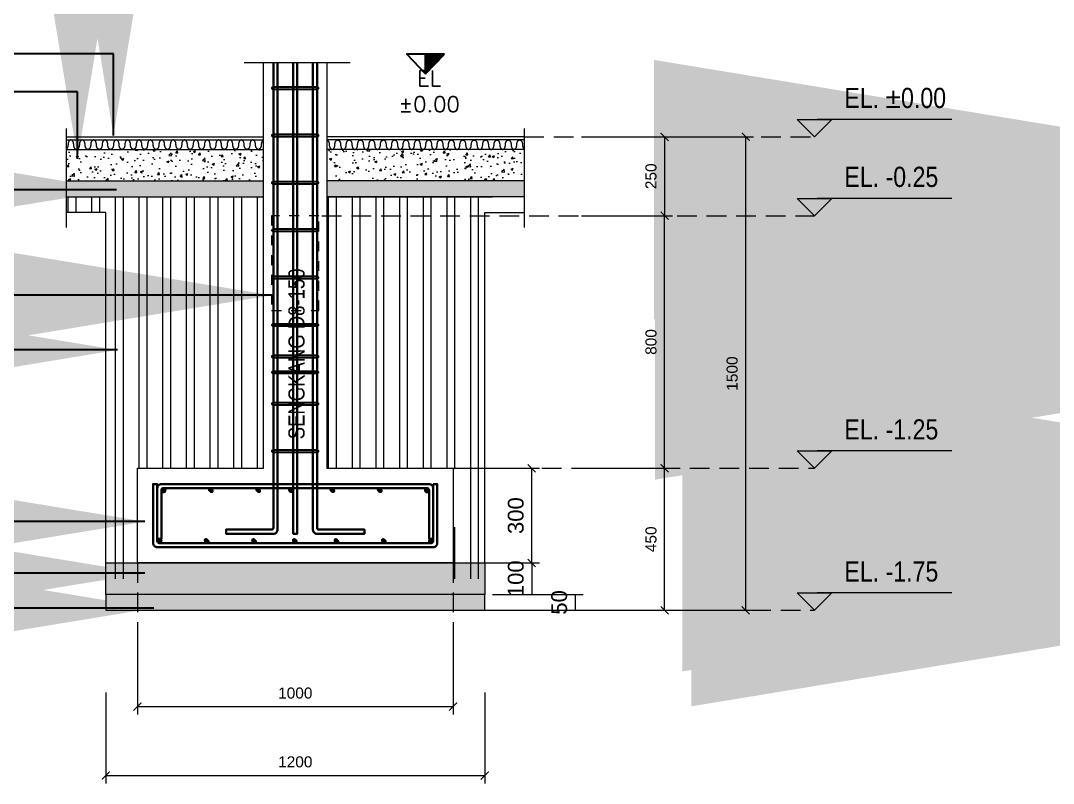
# Model space of a CAD drawing. Header units: millimetres. Extents: x -322387 to 1539330, y -108868 to 282714.
# Drawn here: x -322255.24 to -322242.16, y -108862.23 to -108852.57 of the extents above; entities that cross this region are included whole.
import ezdxf

# ---------------------------------------------------------------- set-up
doc = ezdxf.new("R2010")
doc.units = ezdxf.units.MM
doc.header["$MEASUREMENT"] = 0
for name, pattern in [('FHIDDEN', [0.25, 0.125, -0.125]), ('HIDDEN', [0.375, 0.25, -0.125]), ('HIDDEN2', [0.1875, 0.125, -0.0625])]:
    doc.linetypes.add(name, pattern=pattern)
for name, color, linetype, lineweight in [('00-HATCHING', 252, 'Continuous', 5), ('00-LANTAI', 8, 'Continuous', 5), ('00-TAMPAK', 4, 'Continuous', 20), ('7a FURNITURE', 253, 'Continuous', 0), ('AS', 8, 'HIDDEN2', 5), ('BETON', 5, 'Continuous', 30), ('DIM', 1, 'Continuous', 5), ('Dimensi', 252, 'Continuous', 9), ('l1', 5, 'Continuous', 5)]:
    doc.layers.add(name, color=color, linetype=linetype, lineweight=lineweight)
for name, color, linetype in [('NOT', 1, 'Continuous'), ('PONDASI', 5, 'Continuous'), ('TX', 2, 'Continuous'), ('TX3', 3, 'Continuous')]:
    doc.layers.add(name, color=color, linetype=linetype)
doc.styles.get("Standard").update_dxf_attribs({"font": 'arial.ttf'})
doc.styles.add('T-1002', font='romanc.shx', dxfattribs={"width": 0.8, "height": 35})
doc.styles.add('tx1', font='swissc.ttf', dxfattribs={"height": 0.2})
doc.dimstyles.new('25', dxfattribs={"dimtxt": 0.2, "dimasz": 0.1, "dimexe": 0.1, "dimexo": 0.1, "dimgap": 0.1, "dimtad": 1, "dimtoh": 1, "dimdec": 0, "dimlfac": 250, "dimtxsty": 'Standard', "dimblk": 'ARCHTICK', "dimcen": 0.1, "dimclrd": 1, "dimclre": 1, "dimclrt": 4, "dimadec": 0, "dimazin": 0, "dimtfac": 1, "dimtdec": 0, "dimtix": 1, "dimtmove": 0, "dimatfit": 3, "dimfxl": 1, "dimlwd": 5, "dimlwe": 5, "dimarcsym": 0})
doc.dimstyles.new('25 besar', dxfattribs={"dimtxt": 0.35, "dimasz": 0.1, "dimexe": 0.1, "dimexo": 0.1, "dimgap": 0.1, "dimtad": 1, "dimtoh": 1, "dimdec": 0, "dimlfac": 250, "dimtxsty": 'Standard', "dimblk": 'ARCHTICK', "dimcen": 0.1, "dimclrd": 1, "dimclre": 1, "dimclrt": 4, "dimadec": 0, "dimazin": 0, "dimtfac": 1, "dimtdec": 0, "dimtix": 1, "dimtmove": 0, "dimatfit": 3, "dimfxl": 1, "dimlwd": 5, "dimlwe": 5, "dimarcsym": 0})
doc.dimstyles.new('D-LETIK 2', dxfattribs={"dimscale": 0, "dimtxt": 35, "dimasz": 10, "dimexe": 10, "dimexo": 20, "dimgap": 0.06, "dimtad": 1, "dimdec": 0, "dimrnd": 1, "dimzin": 0, "dimdsep": 46, "dimtxsty": 'T-1002', "dimblk": 'DOT', "dimcen": 0.05, "dimclrd": 251, "dimclre": 8, "dimclrt": 3, "dimadec": 0, "dimazin": 0, "dimtfac": 0.6, "dimtdec": 0, "dimtix": 1, "dimtmove": 2, "dimatfit": 3, "dimfxl": 0.05, "dimtvp": 2, "dimtolj": 1, "dimtzin": 0, "dimarcsym": 0})
pattern_1 = [(82.5, (-315326.984877, -98381.200785), (-0.02814026368, 0.02635854245), [0, -0.0304, 0, -0.034, 0, -0.0325]), (52.5, (-315326.984877, -98381.200785), (-0.01488275021, 0.0649395946), [0, -0.0164, 0, -0.0274, 0, -0.0105]), (12.5, (-315327.002272, -98381.21818), (0.04396058546, 0.04412064766), [0, -0.01, 0, -0.036, 0, -0.047]), (2.5, (-315327.00227, -98381.21818), (0.03010084327, 0.05492525702), [0, -0.005, 0, -0.0236, 0, -0.027])]
pattern_2 = [(45, (-325090.74430636, -108615.9756874), (-0.00035355339059, 0.00035355339059), [])]
pattern_3 = [(45, (-325090.69230636, -108614.3396874), (-0.00035355339059, 0.00035355339059), [])]
pattern_4 = [(50, (-325090.23917, -108614.92169), (0.286904073, -0.025100854), [0.03, -0.33]), (355, (-325090.23917, -108614.9217), (-0.055500533, 0.300876853), [0.024, -0.264]), (100.451444, (-325090.21526, -108614.92378), (0.23140354, 0.275775996), [0.025496077, -0.280456845]), (46.1842, (-325090.23917, -108614.8417), (0.426896532, -0.066207712), [0.045, -0.495]), (96.635635, (-325090.2036, -108614.8472), (0.37386478, 0.38964744), [0.03824414, -0.420685504]), (351.184164, (-325090.23917, -108614.8417), (0.37386478, 0.38964744), [0.036, -0.396]), (21, (-325090.19917, -108614.86169), (0.23876282, -0.161047556), [0.03, -0.33]), (326, (-325090.19917, -108614.8617), (0.097326133, 0.290060018), [0.024, -0.264]), (71.451445, (-325090.17927, -108614.8751), (0.33608895, 0.12901246), [0.025496076, -0.280456845]), (37.5, (-325090.23917, -108614.92169), (0.004863942, 0.1331575415), [0, -0.2608, 0, -0.268, 0, -0.265]), (7.5, (-325090.23917, -108614.92169), (0.105227815, 0.157764685), [0, -0.1528, 0, -0.2548, 0, -0.101]), (327.5, (-325090.32837, -108614.92169), (0.2135289745, -0.0090219487), [0, -0.1, 0, -0.312, 0, -0.414]), (317.5, (-325090.36837, -108614.92169), (0.233274468, 0.040041993), [0, -0.13, 0, -0.2072, 0, -0.294])]
pattern_5 = [(45, (-325090.14430636, -108615.9756874), (-0.00035355339059, 0.00035355339059), [])]
pattern_6 = [(45, (-325090.09230636, -108614.3396874), (-0.00035355339059, 0.00035355339059), [])]
pattern_7 = [(45, (-325089.54430636, -108615.9756874), (-0.00035355339059, 0.00035355339059), [])]
pattern_8 = [(45, (-325089.49230636, -108614.3396874), (-0.00035355339059, 0.00035355339059), [])]

# ---------------------------------------------------------------- blocks, each defined once
blk = doc.blocks.new('NOTT')
at = {"layer": 'NOT'}
h = blk.add_hatch(dxfattribs=at)
h.set_pattern_fill('ANSI31', color=256)
h.paths.add_polyline_path([(179839.5, -106618.5), (179839.5, -106805.5), (180020.5, -106618.5)])
blk.add_lwpolyline([(179839.5, -106805.5), (180020.5, -106618.5), (179658.5, -106618.5)], close=True, dxfattribs=at)
blk.add_lwpolyline([(179839.5, -106805.5), (179839.5, -106618.5)], dxfattribs=at)
blk = doc.blocks.new('_DOT')
at = {"color": 0, "linetype": 'ByBlock'}
blk.add_line((-0.5, 0), (-1, 0), dxfattribs=at)
at = {"color": 0, "linetype": 'ByBlock', "const_width": 0.5}
blk.add_lwpolyline([(-0.25, 0, 1), (0.25, 0, 1)], format="xyb", close=True, dxfattribs=at)
blk = doc.blocks.new('_ArchTick')
at = {"color": 0, "linetype": 'ByBlock', "const_width": 0.15}
blk.add_lwpolyline([(-0.5, -0.5), (0.5, 0.5)], dxfattribs=at)
blk = doc.blocks.new('*D948')
at = {"color": 1, "lineweight": 5, "transparency": 16777216}
for p, q in [((-322248.134, -108854.042), (-322246.983, -108854.042)), ((-322247.083, -108854.042), (-322247.083, -108855.042)), ((-322248.134, -108855.042), (-322246.983, -108855.042))]:
    blk.add_line(p, q, dxfattribs=at)
at = {"layer": 'Defpoints', "color": 0, "transparency": 16777216}
for p in [(-322248.234, -108854.042), (-322248.234, -108855.042), (-322247.083, -108855.042)]:
    blk.add_point(p, dxfattribs=at)
at = {"color": 1, "lineweight": 5, "transparency": 16777216, "xscale": 0.1, "yscale": 0.1, "zscale": 0.1}
for p, rotation in [((-322247.083, -108854.042), 90), ((-322247.083, -108855.042), 270)]:
    blk.add_blockref('_ArchTick', p, dxfattribs=dict(at, rotation=rotation))
at = {"color": 4, "transparency": 16777216, "insert": (-322247.255, -108854.542), "char_height": 0.35, "attachment_point": 5, "rotation": 90}
blk.add_mtext('{\\H0.4x;250}', dxfattribs=at)
blk = doc.blocks.new('*D949')
at = {"color": 1, "lineweight": 5, "transparency": 16777216}
for p, q in [((-322248.134, -108855.042), (-322246.983, -108855.042)), ((-322247.083, -108858.242), (-322247.083, -108855.042)), ((-322248.134, -108858.242), (-322246.983, -108858.242))]:
    blk.add_line(p, q, dxfattribs=at)
at = {"layer": 'Defpoints', "color": 0, "transparency": 16777216}
for p in [(-322248.234, -108855.042), (-322247.083, -108855.042), (-322248.234, -108858.242)]:
    blk.add_point(p, dxfattribs=at)
at = {"color": 1, "lineweight": 5, "transparency": 16777216, "xscale": 0.1, "yscale": 0.1, "zscale": 0.1}
for p, rotation in [((-322247.083, -108855.042), 90), ((-322247.083, -108858.242), 270)]:
    blk.add_blockref('_ArchTick', p, dxfattribs=dict(at, rotation=rotation))
at = {"color": 4, "transparency": 16777216, "insert": (-322247.255, -108856.642), "char_height": 0.35, "attachment_point": 5, "rotation": 90}
blk.add_mtext('{\\H0.4x;800}', dxfattribs=at)
blk = doc.blocks.new('*D950')
at = {"color": 1, "lineweight": 5, "transparency": 16777216}
for p, q in [((-322248.134, -108858.242), (-322246.983, -108858.242)), ((-322247.083, -108860.042), (-322247.083, -108858.242)), ((-322248.134, -108860.042), (-322246.983, -108860.042))]:
    blk.add_line(p, q, dxfattribs=at)
at = {"layer": 'Defpoints', "color": 0, "transparency": 16777216}
for p in [(-322248.234, -108858.242), (-322247.083, -108858.242), (-322248.234, -108860.042)]:
    blk.add_point(p, dxfattribs=at)
at = {"color": 1, "lineweight": 5, "transparency": 16777216, "xscale": 0.1, "yscale": 0.1, "zscale": 0.1}
for p, rotation in [((-322247.083, -108858.242), 90), ((-322247.083, -108860.042), 270)]:
    blk.add_blockref('_ArchTick', p, dxfattribs=dict(at, rotation=rotation))
at = {"color": 4, "transparency": 16777216, "insert": (-322247.255, -108859.142), "char_height": 0.35, "attachment_point": 5, "rotation": 90}
blk.add_mtext('{\\H0.4x;450}', dxfattribs=at)
blk = doc.blocks.new('*D951')
at = {"color": 1, "lineweight": 5, "transparency": 16777216}
for p, q in [((-322246.983, -108854.042), (-322245.955, -108854.042)), ((-322246.055, -108860.042), (-322246.055, -108854.042)), ((-322246.983, -108860.042), (-322245.955, -108860.042))]:
    blk.add_line(p, q, dxfattribs=at)
at = {"layer": 'Defpoints', "color": 0, "transparency": 16777216}
for p in [(-322247.083, -108854.042), (-322246.055, -108854.042), (-322247.083, -108860.042)]:
    blk.add_point(p, dxfattribs=at)
at = {"color": 1, "lineweight": 5, "transparency": 16777216, "xscale": 0.1, "yscale": 0.1, "zscale": 0.1}
for p, rotation in [((-322246.055, -108854.042), 90), ((-322246.055, -108860.042), 270)]:
    blk.add_blockref('_ArchTick', p, dxfattribs=dict(at, rotation=rotation))
at = {"color": 4, "transparency": 16777216, "insert": (-322246.227, -108857.042), "char_height": 0.35, "attachment_point": 5, "rotation": 90}
blk.add_mtext('{\\H0.4x;1500}', dxfattribs=at)
blk = doc.blocks.new('*D954')
at = {"color": 1, "lineweight": 5, "transparency": 16777216}
for p, q in [((-322254.162, -108861.084), (-322254.162, -108862.235)), ((-322249.362, -108861.084), (-322249.362, -108862.235)), ((-322254.162, -108862.135), (-322249.362, -108862.135))]:
    blk.add_line(p, q, dxfattribs=at)
at = {"layer": 'Defpoints', "color": 0, "transparency": 16777216}
for p in [(-322254.162, -108860.984), (-322249.362, -108860.984), (-322249.362, -108862.135)]:
    blk.add_point(p, dxfattribs=at)
at = {"color": 1, "lineweight": 5, "transparency": 16777216, "xscale": 0.1, "yscale": 0.1, "zscale": 0.1, "rotation": 180}
blk.add_blockref('_ArchTick', (-322254.162, -108862.135), dxfattribs=at)
at = {"color": 1, "lineweight": 5, "transparency": 16777216, "xscale": 0.1, "yscale": 0.1, "zscale": 0.1}
blk.add_blockref('_ArchTick', (-322249.362, -108862.135), dxfattribs=at)
at = {"color": 4, "transparency": 16777216, "insert": (-322251.762, -108861.963), "char_height": 0.35, "attachment_point": 5}
blk.add_mtext('{\\H0.4x;1200}', dxfattribs=at)
blk = doc.blocks.new('*D955')
at = {"color": 1, "lineweight": 5, "transparency": 16777216}
for p, q in [((-322253.762, -108860.212), (-322253.762, -108861.362)), ((-322249.762, -108860.212), (-322249.762, -108861.362)), ((-322253.762, -108861.262), (-322249.762, -108861.262))]:
    blk.add_line(p, q, dxfattribs=at)
at = {"layer": 'Defpoints', "color": 0, "transparency": 16777216}
for p in [(-322253.762, -108860.112), (-322249.762, -108860.112), (-322249.762, -108861.262)]:
    blk.add_point(p, dxfattribs=at)
at = {"color": 1, "lineweight": 5, "transparency": 16777216, "xscale": 0.1, "yscale": 0.1, "zscale": 0.1, "rotation": 180}
blk.add_blockref('_ArchTick', (-322253.762, -108861.262), dxfattribs=at)
at = {"color": 1, "lineweight": 5, "transparency": 16777216, "xscale": 0.1, "yscale": 0.1, "zscale": 0.1}
blk.add_blockref('_ArchTick', (-322249.762, -108861.262), dxfattribs=at)
at = {"color": 4, "transparency": 16777216, "insert": (-322251.762, -108861.091), "char_height": 0.35, "attachment_point": 5}
blk.add_mtext('{\\H0.4x;1000}', dxfattribs=at)
blk = doc.blocks.new('*D968')
at = {"color": 1, "lineweight": 5, "transparency": 16777216}
for p, q in [((-322249.662, -108858.242), (-322248.666, -108858.242)), ((-322248.766, -108859.442), (-322248.766, -108858.242)), ((-322249.662, -108859.442), (-322248.666, -108859.442))]:
    blk.add_line(p, q, dxfattribs=at)
at = {"layer": 'Defpoints', "color": 0, "transparency": 16777216}
for p in [(-322249.762, -108858.242), (-322248.766, -108858.242), (-322249.762, -108859.442)]:
    blk.add_point(p, dxfattribs=at)
at = {"color": 1, "lineweight": 5, "transparency": 16777216, "xscale": 0.1, "yscale": 0.1, "zscale": 0.1}
for p, rotation in [((-322248.766, -108858.242), 90), ((-322248.766, -108859.442), 270)]:
    blk.add_blockref('_ArchTick', p, dxfattribs=dict(at, rotation=rotation))
at = {"color": 4, "transparency": 16777216, "insert": (-322248.968, -108858.842), "char_height": 0.2, "attachment_point": 5, "rotation": 90}
blk.add_mtext('300', dxfattribs=at)
blk = doc.blocks.new('*D969')
at = {"color": 1, "lineweight": 5, "transparency": 16777216}
for p, q in [((-322249.262, -108859.442), (-322248.666, -108859.442)), ((-322248.766, -108859.442), (-322248.766, -108859.842)), ((-322249.262, -108859.842), (-322248.666, -108859.842))]:
    blk.add_line(p, q, dxfattribs=at)
at = {"layer": 'Defpoints', "color": 0, "transparency": 16777216}
for p in [(-322249.362, -108859.442), (-322249.362, -108859.842), (-322248.766, -108859.842)]:
    blk.add_point(p, dxfattribs=at)
at = {"color": 4, "transparency": 16777216, "insert": (-322248.968, -108859.642), "char_height": 0.2, "attachment_point": 5, "rotation": 90}
blk.add_mtext('100', dxfattribs=at)
blk = doc.blocks.new('*D970')
at = {"color": 1, "lineweight": 5, "transparency": 16777216}
for p, q in [((-322249.262, -108859.842), (-322248.115, -108859.842)), ((-322248.215, -108859.842), (-322248.215, -108860.042)), ((-322249.262, -108860.042), (-322248.115, -108860.042))]:
    blk.add_line(p, q, dxfattribs=at)
at = {"layer": 'Defpoints', "color": 0, "transparency": 16777216}
for p in [(-322249.362, -108859.842), (-322249.362, -108860.042), (-322248.215, -108860.042)]:
    blk.add_point(p, dxfattribs=at)
at = {"color": 4, "transparency": 16777216, "insert": (-322248.418, -108859.942), "char_height": 0.2, "attachment_point": 5, "rotation": 90}
blk.add_mtext('50', dxfattribs=at)

msp = doc.modelspace()

# ---------------------------------------------------------------- hatches: boundary and pattern name
at = {"layer": '00-HATCHING', "ltscale": 200}
h = msp.add_hatch(dxfattribs=at)
h.set_pattern_fill('AR-CONC', color=256, scale=0.04)
h.set_pattern_definition(pattern_4)
h.paths.add_polyline_path([(-322252.1623, -108854.6017), (-322252.1623, -108854.2017), (-322254.6632, -108854.2017), (-322254.6632, -108854.6017)])
h = msp.add_hatch(dxfattribs=at)
h.set_pattern_fill('AR-CONC', color=256, scale=0.04)
h.set_pattern_definition(pattern_4)
h.paths.add_polyline_path([(-322251.3623, -108854.6017), (-322251.3623, -108854.2017), (-322248.8614, -108854.2017), (-322248.8614, -108854.6017)])
at = {"layer": '00-HATCHING'}
h = msp.add_hatch(dxfattribs=at)
h.set_pattern_fill('ANSI32', color=256, scale=0.8, angle=45)
h.set_pattern_definition([(90, (-325090.23917, -108617.0797), (-0.3, 6e-17), []), (90, (-325090.13917, -108616.9797), (-0.3, 6e-17), [])])
h.paths.add_polyline_path([(-322249.3623, -108855.0017), (-322249.2614, -108855.0017), (-322249.2614, -108854.8017), (-322251.4623, -108854.8017), (-322251.4123, -108858.2417), (-322249.7123, -108858.2417), (-322249.7623, -108859.6417), (-322249.3623, -108859.6417)])
h.paths.add_polyline_path([(-322254.1623, -108859.6417), (-322253.7623, -108859.6417), (-322253.7623, -108858.2417), (-322252.1623, -108858.2417), (-322252.1623, -108854.8017), (-322254.6632, -108854.8017), (-322254.6632, -108855.0017), (-322254.1623, -108855.0017)])
at = {"layer": '00-HATCHING', "ltscale": 200}
h = msp.add_hatch(dxfattribs=at)
h.set_pattern_fill('AR-CONC', color=256, scale=0.02)
h.set_pattern_definition([(50, (-325090.23917, -108615.87969), (0.1434520365, -0.012550427), [0.015, -0.165]), (355, (-325090.23917, -108615.87969), (-0.027750267, 0.150438427), [0.012, -0.132]), (100.4514445, (-325090.22721, -108615.88073), (0.1157017693, 0.137887998), [0.0127480384, -0.1402284224]), (46.1842, (-325090.23917, -108615.83969), (0.213448266, -0.033103856), [0.0225, -0.2475]), (96.6356355, (-325090.22138, -108615.84245), (0.186932389, 0.19482372), [0.019122068, -0.210342752]), (351.184164, (-325090.23917, -108615.83969), (0.186932389, 0.19482372), [0.018, -0.198]), (21, (-325090.21917, -108615.84969), (0.1193814104, -0.080523778), [0.015, -0.165]), (326, (-325090.21917, -108615.84969), (0.0486630664, 0.145030009), [0.012, -0.132]), (71.451445, (-325090.20922, -108615.8564), (0.1680444753, 0.0645062306), [0.012748038, -0.1402284224]), (37.5, (-325090.239165, -108615.879687), (0.0024319711, 0.0665787708), [0, -0.1304, 0, -0.134, 0, -0.1325]), (7.5, (-325090.239165, -108615.87969), (0.0526139075, 0.0788823424), [0, -0.0764, 0, -0.1274, 0, -0.0505]), (327.5, (-325090.283765, -108615.87969), (0.1067644872, -0.0045109743), [0, -0.05, 0, -0.156, 0, -0.207]), (317.5, (-325090.303765, -108615.87969), (0.116637234, 0.0200209965), [0, -0.065, 0, -0.1036, 0, -0.147])])
h.paths.add_polyline_path([(-322249.3623, -108859.4417), (-322254.1623, -108859.4417), (-322254.1623, -108859.8417), (-322249.3623, -108859.8417)])
h = msp.add_hatch(dxfattribs=at)
h.set_pattern_fill('AR-SAND', color=256, scale=0.02)
h.set_pattern_definition([(37.5, (-325090.239165, -108615.879687), (-0.00125986716, 0.03853647538), [0, -0.0304, 0, -0.034, 0, -0.0325]), (7.5, (-325090.239165, -108615.879687), (0.0353955341, 0.0564429213), [0, -0.0164, 0, -0.0274, 0, -0.0105]), (327.5, (-325090.263765, -108615.879687), (0.06228283724, 0.00011318107), [0, -0.01, 0, -0.036, 0, -0.047]), (317.5, (-325090.263765, -108615.87969), (0.0601225321, 0.0175535113), [0, -0.005, 0, -0.0236, 0, -0.027])])
h.paths.add_polyline_path([(-322249.3623, -108860.0417), (-322254.1623, -108860.0417), (-322254.1623, -108859.8417), (-322249.3623, -108859.8417)])
at = {"layer": '7a FURNITURE'}
h = msp.add_hatch(dxfattribs=at)
h.set_pattern_fill('AR-SAND', color=256, scale=0.02, angle=45)
h.set_pattern_definition(pattern_1)
h.paths.add_polyline_path([(-322252.1623, -108854.8017), (-322252.1623, -108854.6017), (-322254.6632, -108854.6017), (-322254.6632, -108854.8017)])
h = msp.add_hatch(dxfattribs=at)
h.set_pattern_fill('AR-SAND', color=256, scale=0.02, angle=45)
h.set_pattern_definition(pattern_1)
h.paths.add_polyline_path([(-322251.3623, -108854.6017), (-322248.8614, -108854.6017), (-322248.8614, -108854.8017), (-322251.3623, -108854.8017)])
at = {"layer": 'BETON', "ltscale": 200}
h = msp.add_hatch(dxfattribs=at)
h.set_pattern_fill('ANSI31', color=256, scale=0.004)
h.set_pattern_definition(pattern_3)
h.paths.add_polyline_path([(-322253.4063, -108858.5197, 1), (-322253.4583, -108858.5197, 1)])
h = msp.add_hatch(dxfattribs=at)
h.set_pattern_fill('ANSI31', color=256, scale=0.004)
h.set_pattern_definition(pattern_6)
h.paths.add_polyline_path([(-322252.8063, -108858.5197, 1), (-322252.8583, -108858.5197, 1)])
h = msp.add_hatch(dxfattribs=at)
h.set_pattern_fill('ANSI31', color=256, scale=0.004)
h.set_pattern_definition(pattern_8)
h.paths.add_polyline_path([(-322252.2063, -108858.5197, 1), (-322252.2583, -108858.5197, 1)])
h = msp.add_hatch(dxfattribs=at)
h.set_pattern_fill('ANSI31', color=256, scale=0.004)
h.set_pattern_definition([(45, (-325090.01933944, -108614.3396874), (-0.00035355339059, 0.00035355339059), [])])
h.paths.add_polyline_path([(-322251.8453, -108858.5197, -1), (-322251.7933, -108858.5197, -1)])
h = msp.add_hatch(dxfattribs=at)
h.set_pattern_fill('ANSI31', color=256, scale=0.004)
h.set_pattern_definition(pattern_8)
h.paths.add_polyline_path([(-322251.3183, -108858.5197, -1), (-322251.2663, -108858.5197, -1)])
h = msp.add_hatch(dxfattribs=at)
h.set_pattern_fill('ANSI31', color=256, scale=0.004)
h.set_pattern_definition(pattern_6)
h.paths.add_polyline_path([(-322250.7183, -108858.5197, -1), (-322250.6663, -108858.5197, -1)])
h = msp.add_hatch(dxfattribs=at)
h.set_pattern_fill('ANSI31', color=256, scale=0.004)
h.set_pattern_definition(pattern_3)
h.paths.add_polyline_path([(-322250.1183, -108858.5197, -1), (-322250.0663, -108858.5197, -1)])
h = msp.add_hatch(dxfattribs=at)
h.set_pattern_fill('ANSI31', color=256, scale=0.004)
h.set_pattern_definition(pattern_2)
h.paths.add_polyline_path([(-322253.4583, -108859.1637, 1), (-322253.5103, -108859.1637, 1)])
h = msp.add_hatch(dxfattribs=at)
h.set_pattern_fill('ANSI31', color=256, scale=0.004)
h.set_pattern_definition(pattern_5)
h.paths.add_polyline_path([(-322252.8583, -108859.1637, 1), (-322252.9103, -108859.1637, 1)])
h = msp.add_hatch(dxfattribs=at)
h.set_pattern_fill('ANSI31', color=256, scale=0.004)
h.set_pattern_definition(pattern_7)
h.paths.add_polyline_path([(-322252.2583, -108859.1637, 1), (-322252.3103, -108859.1637, 1)])
h = msp.add_hatch(dxfattribs=at)
h.set_pattern_fill('ANSI31', color=256, scale=0.004)
h.set_pattern_definition([(45, (-325090.07133944, -108615.9756874), (-0.00035355339059, 0.00035355339059), [])])
h.paths.add_polyline_path([(-322251.7933, -108859.1637, -1), (-322251.7413, -108859.1637, -1)])
h = msp.add_hatch(dxfattribs=at)
h.set_pattern_fill('ANSI31', color=256, scale=0.004)
h.set_pattern_definition(pattern_7)
h.paths.add_polyline_path([(-322251.2663, -108859.1637, -1), (-322251.2143, -108859.1637, -1)])
h = msp.add_hatch(dxfattribs=at)
h.set_pattern_fill('ANSI31', color=256, scale=0.004)
h.set_pattern_definition(pattern_5)
h.paths.add_polyline_path([(-322250.6663, -108859.1637, -1), (-322250.6143, -108859.1637, -1)])
h = msp.add_hatch(dxfattribs=at)
h.set_pattern_fill('ANSI31', color=256, scale=0.004)
h.set_pattern_definition(pattern_2)
h.paths.add_polyline_path([(-322250.0663, -108859.1637, -1), (-322250.0143, -108859.1637, -1)])
at = {"layer": 'DIM'}
for points in [[(-322245.4046, -108853.8223), (-322244.9659, -108853.8223), (-322245.1852, -108854.0417)], [(-322245.4046, -108854.8223), (-322244.9659, -108854.8223), (-322245.1852, -108855.0417)], [(-322245.4046, -108858.0223), (-322244.9659, -108858.0223), (-322245.1852, -108858.2417)], [(-322245.4046, -108859.8223), (-322244.9659, -108859.8223), (-322245.1852, -108860.0417)]]:
    msp.add_hatch(color=256, dxfattribs=at).paths.add_polyline_path(points)

# ---------------------------------------------------------------- linework, layer by layer
at = {"layer": '00-HATCHING', "ltscale": 200}
for points, weights, knots in [([(-322254.569, -108854.1417), (-322254.569, -108854.0817), (-322254.605, -108854.0817), (-322254.641, -108854.0817), (-322254.641, -108854.1417), (-322254.641, -108854.1818), (-322254.6632, -108854.1971)], [1, 0.707106781187, 1, 0.707106781187, 1, 0.783309723131, 0.887246030106], [0, 0, 0, 1.5707963, 1.5707963, 3.1415927, 3.1415927, 4.30371, 4.30371, 4.30371]), ([(-322254.425, -108854.1417), (-322254.425, -108854.0817), (-322254.461, -108854.0817), (-322254.497, -108854.0817), (-322254.497, -108854.1417), (-322254.497, -108854.2017), (-322254.533, -108854.2017), (-322254.569, -108854.2017), (-322254.569, -108854.1417)], [1, 0.707106781187, 1, 0.707106781187, 1, 0.707106781187, 1, 0.707106781187, 1], [0, 0, 0, 1.5707963, 1.5707963, 3.1415927, 3.1415927, 4.712389, 4.712389, 6.2831853, 6.2831853, 6.2831853]), ([(-322254.281, -108854.1417), (-322254.281, -108854.0817), (-322254.317, -108854.0817), (-322254.353, -108854.0817), (-322254.353, -108854.1417), (-322254.353, -108854.2017), (-322254.389, -108854.2017), (-322254.425, -108854.2017), (-322254.425, -108854.1417)], [1, 0.707106781187, 1, 0.707106781187, 1, 0.707106781187, 1, 0.707106781187, 1], [0, 0, 0, 1.5707963, 1.5707963, 3.1415927, 3.1415927, 4.712389, 4.712389, 6.2831853, 6.2831853, 6.2831853]), ([(-322254.281, -108854.1417), (-322254.281, -108854.0817), (-322254.317, -108854.0817), (-322254.353, -108854.0817), (-322254.353, -108854.1417), (-322254.353, -108854.2017), (-322254.389, -108854.2017)], [1, 0.707106781187, 1, 0.707106781187, 1, 0.707106781187, 1], [0, 0, 0, 1.5707963, 1.5707963, 3.1415927, 3.1415927, 4.712389, 4.712389, 4.712389]), ([(-322254.137, -108854.1417), (-322254.137, -108854.0817), (-322254.173, -108854.0817), (-322254.209, -108854.0817), (-322254.209, -108854.1417), (-322254.209, -108854.2017), (-322254.245, -108854.2017), (-322254.281, -108854.2017), (-322254.281, -108854.1417)], [1, 0.707106781187, 1, 0.707106781187, 1, 0.707106781187, 1, 0.707106781187, 1], [0, 0, 0, 1.5707963, 1.5707963, 3.1415927, 3.1415927, 4.712389, 4.712389, 6.2831853, 6.2831853, 6.2831853]), ([(-322254.137, -108854.1417), (-322254.137, -108854.0817), (-322254.173, -108854.0817), (-322254.209, -108854.0817), (-322254.209, -108854.1417), (-322254.209, -108854.2017), (-322254.245, -108854.2017), (-322254.2547, -108854.2017), (-322254.2632, -108854.1934)], [1, 0.707106781187, 1, 0.707106781187, 1, 0.707106781187, 1, 0.898895226508, 0.867591831582], [0, 0, 0, 1.5707963, 1.5707963, 3.1415927, 3.1415927, 4.712389, 4.712389, 5.2546173, 5.2546173, 5.2546173]), ([(-322253.993, -108854.1417), (-322253.993, -108854.0817), (-322254.029, -108854.0817), (-322254.065, -108854.0817), (-322254.065, -108854.1417), (-322254.065, -108854.2017), (-322254.101, -108854.2017), (-322254.137, -108854.2017), (-322254.137, -108854.1417)], [1, 0.707106781187, 1, 0.707106781187, 1, 0.707106781187, 1, 0.707106781187, 1], [0, 0, 0, 1.5707963, 1.5707963, 3.1415927, 3.1415927, 4.712389, 4.712389, 6.2831853, 6.2831853, 6.2831853]), ([(-322253.849, -108854.1417), (-322253.849, -108854.0817), (-322253.885, -108854.0817), (-322253.921, -108854.0817), (-322253.921, -108854.1417), (-322253.921, -108854.2017), (-322253.957, -108854.2017), (-322253.993, -108854.2017), (-322253.993, -108854.1417)], [1, 0.707106781187, 1, 0.707106781187, 1, 0.707106781187, 1, 0.707106781187, 1], [0, 0, 0, 1.5707963, 1.5707963, 3.1415927, 3.1415927, 4.712389, 4.712389, 6.2831853, 6.2831853, 6.2831853]), ([(-322253.849, -108854.1417), (-322253.849, -108854.0817), (-322253.885, -108854.0817), (-322253.921, -108854.0817), (-322253.921, -108854.1417), (-322253.921, -108854.2017), (-322253.957, -108854.2017)], [1, 0.707106781187, 1, 0.707106781187, 1, 0.707106781187, 1], [0, 0, 0, 1.5707963, 1.5707963, 3.1415927, 3.1415927, 4.712389, 4.712389, 4.712389]), ([(-322253.705, -108854.1417), (-322253.705, -108854.0817), (-322253.741, -108854.0817), (-322253.777, -108854.0817), (-322253.777, -108854.1417), (-322253.777, -108854.2017), (-322253.813, -108854.2017), (-322253.849, -108854.2017), (-322253.849, -108854.1417)], [1, 0.707106781187, 1, 0.707106781187, 1, 0.707106781187, 1, 0.707106781187, 1], [0, 0, 0, 1.5707963, 1.5707963, 3.1415927, 3.1415927, 4.712389, 4.712389, 6.2831853, 6.2831853, 6.2831853]), ([(-322253.561, -108854.1417), (-322253.561, -108854.0817), (-322253.597, -108854.0817), (-322253.633, -108854.0817), (-322253.633, -108854.1417), (-322253.633, -108854.2017), (-322253.669, -108854.2017), (-322253.705, -108854.2017), (-322253.705, -108854.1417)], [1, 0.707106781187, 1, 0.707106781187, 1, 0.707106781187, 1, 0.707106781187, 1], [0, 0, 0, 1.5707963, 1.5707963, 3.1415927, 3.1415927, 4.712389, 4.712389, 6.2831853, 6.2831853, 6.2831853]), ([(-322253.417, -108854.1417), (-322253.417, -108854.0817), (-322253.453, -108854.0817), (-322253.489, -108854.0817), (-322253.489, -108854.1417), (-322253.489, -108854.2017), (-322253.525, -108854.2017), (-322253.561, -108854.2017), (-322253.561, -108854.1417)], [1, 0.707106781187, 1, 0.707106781187, 1, 0.707106781187, 1, 0.707106781187, 1], [0, 0, 0, 1.5707963, 1.5707963, 3.1415927, 3.1415927, 4.712389, 4.712389, 6.2831853, 6.2831853, 6.2831853]), ([(-322253.273, -108854.1417), (-322253.273, -108854.0817), (-322253.309, -108854.0817), (-322253.345, -108854.0817), (-322253.345, -108854.1417), (-322253.345, -108854.2017), (-322253.381, -108854.2017), (-322253.417, -108854.2017), (-322253.417, -108854.1417)], [1, 0.707106781187, 1, 0.707106781187, 1, 0.707106781187, 1, 0.707106781187, 1], [0, 0, 0, 1.5707963, 1.5707963, 3.1415927, 3.1415927, 4.712389, 4.712389, 6.2831853, 6.2831853, 6.2831853]), ([(-322253.129, -108854.1417), (-322253.129, -108854.0817), (-322253.165, -108854.0817), (-322253.201, -108854.0817), (-322253.201, -108854.1417), (-322253.201, -108854.2017), (-322253.237, -108854.2017), (-322253.273, -108854.2017), (-322253.273, -108854.1417)], [1, 0.707106781187, 1, 0.707106781187, 1, 0.707106781187, 1, 0.707106781187, 1], [0, 0, 0, 1.5707963, 1.5707963, 3.1415927, 3.1415927, 4.712389, 4.712389, 6.2831853, 6.2831853, 6.2831853]), ([(-322252.985, -108854.1417), (-322252.985, -108854.0817), (-322253.021, -108854.0817), (-322253.057, -108854.0817), (-322253.057, -108854.1417), (-322253.057, -108854.2017), (-322253.093, -108854.2017), (-322253.129, -108854.2017), (-322253.129, -108854.1417)], [1, 0.707106781187, 1, 0.707106781187, 1, 0.707106781187, 1, 0.707106781187, 1], [0, 0, 0, 1.5707963, 1.5707963, 3.1415927, 3.1415927, 4.712389, 4.712389, 6.2831853, 6.2831853, 6.2831853]), ([(-322252.841, -108854.1417), (-322252.841, -108854.0817), (-322252.877, -108854.0817), (-322252.913, -108854.0817), (-322252.913, -108854.1417), (-322252.913, -108854.2017), (-322252.949, -108854.2017), (-322252.985, -108854.2017), (-322252.985, -108854.1417)], [1, 0.707106781187, 1, 0.707106781187, 1, 0.707106781187, 1, 0.707106781187, 1], [0, 0, 0, 1.5707963, 1.5707963, 3.1415927, 3.1415927, 4.712389, 4.712389, 6.2831853, 6.2831853, 6.2831853]), ([(-322252.697, -108854.1417), (-322252.697, -108854.0817), (-322252.733, -108854.0817), (-322252.769, -108854.0817), (-322252.769, -108854.1417), (-322252.769, -108854.2017), (-322252.805, -108854.2017), (-322252.841, -108854.2017), (-322252.841, -108854.1417)], [1, 0.707106781187, 1, 0.707106781187, 1, 0.707106781187, 1, 0.707106781187, 1], [0, 0, 0, 1.5707963, 1.5707963, 3.1415927, 3.1415927, 4.712389, 4.712389, 6.2831853, 6.2831853, 6.2831853]), ([(-322252.553, -108854.1417), (-322252.553, -108854.0817), (-322252.589, -108854.0817), (-322252.625, -108854.0817), (-322252.625, -108854.1417), (-322252.625, -108854.2017), (-322252.661, -108854.2017), (-322252.697, -108854.2017), (-322252.697, -108854.1417)], [1, 0.707106781187, 1, 0.707106781187, 1, 0.707106781187, 1, 0.707106781187, 1], [0, 0, 0, 1.5707963, 1.5707963, 3.1415927, 3.1415927, 4.712389, 4.712389, 6.2831853, 6.2831853, 6.2831853]), ([(-322252.409, -108854.1417), (-322252.409, -108854.0817), (-322252.445, -108854.0817), (-322252.481, -108854.0817), (-322252.481, -108854.1417), (-322252.481, -108854.2017), (-322252.517, -108854.2017), (-322252.553, -108854.2017), (-322252.553, -108854.1417)], [1, 0.707106781187, 1, 0.707106781187, 1, 0.707106781187, 1, 0.707106781187, 1], [0, 0, 0, 1.5707963, 1.5707963, 3.1415927, 3.1415927, 4.712389, 4.712389, 6.2831853, 6.2831853, 6.2831853]), ([(-322252.265, -108854.1417), (-322252.265, -108854.0817), (-322252.301, -108854.0817), (-322252.337, -108854.0817), (-322252.337, -108854.1417), (-322252.337, -108854.2017), (-322252.373, -108854.2017), (-322252.409, -108854.2017), (-322252.409, -108854.1417)], [1, 0.707106781187, 1, 0.707106781187, 1, 0.707106781187, 1, 0.707106781187, 1], [0, 0, 0, 1.5707963, 1.5707963, 3.1415927, 3.1415927, 4.712389, 4.712389, 6.2831853, 6.2831853, 6.2831853]), ([(-322252.1623, -108854.0824), (-322252.193, -108854.09), (-322252.193, -108854.1417), (-322252.193, -108854.2017), (-322252.229, -108854.2017), (-322252.265, -108854.2017), (-322252.265, -108854.1417)], [0.946116274319, 0.737125213254, 1, 0.707106781187, 1, 0.707106781187, 1], [1.7317862, 1.7317862, 1.7317862, 3.1415927, 3.1415927, 4.712389, 4.712389, 6.2831853, 6.2831853, 6.2831853]), ([(-322251.3623, -108854.0824), (-322251.3317, -108854.09), (-322251.3317, -108854.1417), (-322251.3317, -108854.2017), (-322251.2957, -108854.2017), (-322251.2597, -108854.2017), (-322251.2597, -108854.1417)], [0.946116274319, 0.737125213254, 1, 0.707106781187, 1, 0.707106781187, 1], [1.7317862, 1.7317862, 1.7317862, 3.1415927, 3.1415927, 4.712389, 4.712389, 6.2831853, 6.2831853, 6.2831853]), ([(-322251.2597, -108854.1417), (-322251.2597, -108854.0817), (-322251.2237, -108854.0817), (-322251.1877, -108854.0817), (-322251.1877, -108854.1417), (-322251.1877, -108854.2017), (-322251.1517, -108854.2017), (-322251.1157, -108854.2017), (-322251.1157, -108854.1417)], [1, 0.707106781187, 1, 0.707106781187, 1, 0.707106781187, 1, 0.707106781187, 1], [0, 0, 0, 1.5707963, 1.5707963, 3.1415927, 3.1415927, 4.712389, 4.712389, 6.2831853, 6.2831853, 6.2831853]), ([(-322251.1157, -108854.1417), (-322251.1157, -108854.0817), (-322251.0797, -108854.0817), (-322251.0437, -108854.0817), (-322251.0437, -108854.1417), (-322251.0437, -108854.2017), (-322251.0077, -108854.2017), (-322250.9717, -108854.2017), (-322250.9717, -108854.1417)], [1, 0.707106781187, 1, 0.707106781187, 1, 0.707106781187, 1, 0.707106781187, 1], [0, 0, 0, 1.5707963, 1.5707963, 3.1415927, 3.1415927, 4.712389, 4.712389, 6.2831853, 6.2831853, 6.2831853]), ([(-322250.9717, -108854.1417), (-322250.9717, -108854.0817), (-322250.9357, -108854.0817), (-322250.8997, -108854.0817), (-322250.8997, -108854.1417), (-322250.8997, -108854.2017), (-322250.8637, -108854.2017), (-322250.8277, -108854.2017), (-322250.8277, -108854.1417)], [1, 0.707106781187, 1, 0.707106781187, 1, 0.707106781187, 1, 0.707106781187, 1], [0, 0, 0, 1.5707963, 1.5707963, 3.1415927, 3.1415927, 4.712389, 4.712389, 6.2831853, 6.2831853, 6.2831853]), ([(-322250.8277, -108854.1417), (-322250.8277, -108854.0817), (-322250.7917, -108854.0817), (-322250.7557, -108854.0817), (-322250.7557, -108854.1417), (-322250.7557, -108854.2017), (-322250.7197, -108854.2017), (-322250.6837, -108854.2017), (-322250.6837, -108854.1417)], [1, 0.707106781187, 1, 0.707106781187, 1, 0.707106781187, 1, 0.707106781187, 1], [0, 0, 0, 1.5707963, 1.5707963, 3.1415927, 3.1415927, 4.712389, 4.712389, 6.2831853, 6.2831853, 6.2831853]), ([(-322250.6837, -108854.1417), (-322250.6837, -108854.0817), (-322250.6477, -108854.0817), (-322250.6117, -108854.0817), (-322250.6117, -108854.1417), (-322250.6117, -108854.2017), (-322250.5757, -108854.2017), (-322250.5397, -108854.2017), (-322250.5397, -108854.1417)], [1, 0.707106781187, 1, 0.707106781187, 1, 0.707106781187, 1, 0.707106781187, 1], [0, 0, 0, 1.5707963, 1.5707963, 3.1415927, 3.1415927, 4.712389, 4.712389, 6.2831853, 6.2831853, 6.2831853]), ([(-322250.5397, -108854.1417), (-322250.5397, -108854.0817), (-322250.5037, -108854.0817), (-322250.4677, -108854.0817), (-322250.4677, -108854.1417), (-322250.4677, -108854.2017), (-322250.4317, -108854.2017), (-322250.3957, -108854.2017), (-322250.3957, -108854.1417)], [1, 0.707106781187, 1, 0.707106781187, 1, 0.707106781187, 1, 0.707106781187, 1], [0, 0, 0, 1.5707963, 1.5707963, 3.1415927, 3.1415927, 4.712389, 4.712389, 6.2831853, 6.2831853, 6.2831853]), ([(-322250.3957, -108854.1417), (-322250.3957, -108854.0817), (-322250.3597, -108854.0817), (-322250.3237, -108854.0817), (-322250.3237, -108854.1417), (-322250.3237, -108854.2017), (-322250.2877, -108854.2017), (-322250.2517, -108854.2017), (-322250.2517, -108854.1417)], [1, 0.707106781187, 1, 0.707106781187, 1, 0.707106781187, 1, 0.707106781187, 1], [0, 0, 0, 1.5707963, 1.5707963, 3.1415927, 3.1415927, 4.712389, 4.712389, 6.2831853, 6.2831853, 6.2831853]), ([(-322250.2517, -108854.1417), (-322250.2517, -108854.0817), (-322250.2157, -108854.0817), (-322250.1797, -108854.0817), (-322250.1797, -108854.1417), (-322250.1797, -108854.2017), (-322250.1437, -108854.2017), (-322250.1077, -108854.2017), (-322250.1077, -108854.1417)], [1, 0.707106781187, 1, 0.707106781187, 1, 0.707106781187, 1, 0.707106781187, 1], [0, 0, 0, 1.5707963, 1.5707963, 3.1415927, 3.1415927, 4.712389, 4.712389, 6.2831853, 6.2831853, 6.2831853]), ([(-322250.1077, -108854.1417), (-322250.1077, -108854.0817), (-322250.0717, -108854.0817), (-322250.0357, -108854.0817), (-322250.0357, -108854.1417), (-322250.0357, -108854.2017), (-322249.9997, -108854.2017), (-322249.9637, -108854.2017), (-322249.9637, -108854.1417)], [1, 0.707106781187, 1, 0.707106781187, 1, 0.707106781187, 1, 0.707106781187, 1], [0, 0, 0, 1.5707963, 1.5707963, 3.1415927, 3.1415927, 4.712389, 4.712389, 6.2831853, 6.2831853, 6.2831853]), ([(-322249.9637, -108854.1417), (-322249.9637, -108854.0817), (-322249.9277, -108854.0817), (-322249.8917, -108854.0817), (-322249.8917, -108854.1417), (-322249.8917, -108854.2017), (-322249.8557, -108854.2017), (-322249.8197, -108854.2017), (-322249.8197, -108854.1417)], [1, 0.707106781187, 1, 0.707106781187, 1, 0.707106781187, 1, 0.707106781187, 1], [0, 0, 0, 1.5707963, 1.5707963, 3.1415927, 3.1415927, 4.712389, 4.712389, 6.2831853, 6.2831853, 6.2831853]), ([(-322249.8197, -108854.1417), (-322249.8197, -108854.0817), (-322249.7837, -108854.0817), (-322249.7477, -108854.0817), (-322249.7477, -108854.1417), (-322249.7477, -108854.2017), (-322249.7117, -108854.2017), (-322249.6757, -108854.2017), (-322249.6757, -108854.1417)], [1, 0.707106781187, 1, 0.707106781187, 1, 0.707106781187, 1, 0.707106781187, 1], [0, 0, 0, 1.5707963, 1.5707963, 3.1415927, 3.1415927, 4.712389, 4.712389, 6.2831853, 6.2831853, 6.2831853]), ([(-322249.6757, -108854.1417), (-322249.6757, -108854.0817), (-322249.6397, -108854.0817), (-322249.6037, -108854.0817), (-322249.6037, -108854.1417), (-322249.6037, -108854.2017), (-322249.5677, -108854.2017)], [1, 0.707106781187, 1, 0.707106781187, 1, 0.707106781187, 1], [0, 0, 0, 1.5707963, 1.5707963, 3.1415927, 3.1415927, 4.712389, 4.712389, 4.712389]), ([(-322249.6757, -108854.1417), (-322249.6757, -108854.0817), (-322249.6397, -108854.0817), (-322249.6037, -108854.0817), (-322249.6037, -108854.1417), (-322249.6037, -108854.2017), (-322249.5677, -108854.2017), (-322249.5317, -108854.2017), (-322249.5317, -108854.1417)], [1, 0.707106781187, 1, 0.707106781187, 1, 0.707106781187, 1, 0.707106781187, 1], [0, 0, 0, 1.5707963, 1.5707963, 3.1415927, 3.1415927, 4.712389, 4.712389, 6.2831853, 6.2831853, 6.2831853]), ([(-322249.5317, -108854.1417), (-322249.5317, -108854.0817), (-322249.4957, -108854.0817), (-322249.4597, -108854.0817), (-322249.4597, -108854.1417), (-322249.4597, -108854.2017), (-322249.4237, -108854.2017), (-322249.3877, -108854.2017), (-322249.3877, -108854.1417)], [1, 0.707106781187, 1, 0.707106781187, 1, 0.707106781187, 1, 0.707106781187, 1], [0, 0, 0, 1.5707963, 1.5707963, 3.1415927, 3.1415927, 4.712389, 4.712389, 6.2831853, 6.2831853, 6.2831853]), ([(-322249.3877, -108854.1417), (-322249.3877, -108854.0817), (-322249.3517, -108854.0817), (-322249.3157, -108854.0817), (-322249.3157, -108854.1417), (-322249.3157, -108854.2017), (-322249.2797, -108854.2017), (-322249.2699, -108854.2017), (-322249.2614, -108854.1934)], [1, 0.707106781187, 1, 0.707106781187, 1, 0.707106781187, 1, 0.898895226508, 0.867591831582], [0, 0, 0, 1.5707963, 1.5707963, 3.1415927, 3.1415927, 4.712389, 4.712389, 5.2546173, 5.2546173, 5.2546173]), ([(-322249.3877, -108854.1417), (-322249.3877, -108854.0817), (-322249.3517, -108854.0817), (-322249.3157, -108854.0817), (-322249.3157, -108854.1417), (-322249.3157, -108854.2017), (-322249.2797, -108854.2017), (-322249.2437, -108854.2017), (-322249.2437, -108854.1417)], [1, 0.707106781187, 1, 0.707106781187, 1, 0.707106781187, 1, 0.707106781187, 1], [0, 0, 0, 1.5707963, 1.5707963, 3.1415927, 3.1415927, 4.712389, 4.712389, 6.2831853, 6.2831853, 6.2831853]), ([(-322249.2437, -108854.1417), (-322249.2437, -108854.0817), (-322249.2077, -108854.0817), (-322249.1717, -108854.0817), (-322249.1717, -108854.1417), (-322249.1717, -108854.2017), (-322249.1357, -108854.2017)], [1, 0.707106781187, 1, 0.707106781187, 1, 0.707106781187, 1], [0, 0, 0, 1.5707963, 1.5707963, 3.1415927, 3.1415927, 4.712389, 4.712389, 4.712389]), ([(-322249.2437, -108854.1417), (-322249.2437, -108854.0817), (-322249.2077, -108854.0817), (-322249.1717, -108854.0817), (-322249.1717, -108854.1417), (-322249.1717, -108854.2017), (-322249.1357, -108854.2017), (-322249.0997, -108854.2017), (-322249.0997, -108854.1417)], [1, 0.707106781187, 1, 0.707106781187, 1, 0.707106781187, 1, 0.707106781187, 1], [0, 0, 0, 1.5707963, 1.5707963, 3.1415927, 3.1415927, 4.712389, 4.712389, 6.2831853, 6.2831853, 6.2831853]), ([(-322249.0997, -108854.1417), (-322249.0997, -108854.0817), (-322249.0637, -108854.0817), (-322249.0277, -108854.0817), (-322249.0277, -108854.1417), (-322249.0277, -108854.2017), (-322248.9917, -108854.2017), (-322248.9557, -108854.2017), (-322248.9557, -108854.1417)], [1, 0.707106781187, 1, 0.707106781187, 1, 0.707106781187, 1, 0.707106781187, 1], [0, 0, 0, 1.5707963, 1.5707963, 3.1415927, 3.1415927, 4.712389, 4.712389, 6.2831853, 6.2831853, 6.2831853]), ([(-322248.9557, -108854.1417), (-322248.9557, -108854.0817), (-322248.9197, -108854.0817), (-322248.8837, -108854.0817), (-322248.8837, -108854.1417), (-322248.8837, -108854.1818), (-322248.8614, -108854.1971)], [1, 0.707106781187, 1, 0.707106781187, 1, 0.783309723131, 0.887246030106], [0, 0, 0, 1.5707963, 1.5707963, 3.1415927, 3.1415927, 4.30371, 4.30371, 4.30371])]:
    msp.add_rational_spline(points, weights, degree=2, knots=knots, dxfattribs=at)
at = {"layer": '00-LANTAI', "color": 8}
for points in [[(-322254.6632, -108854.0817), (-322252.1623, -108854.0817)], [(-322248.8614, -108854.0817), (-322251.3623, -108854.0817)], [(-322254.6632, -108854.2017), (-322252.1623, -108854.2017)], [(-322248.8614, -108854.2017), (-322251.3623, -108854.2017)]]:
    msp.add_lwpolyline(points, dxfattribs=at)
at = {"layer": '00-TAMPAK'}
for points in [[(-322252.4096, -108853.0997), (-322251.0656, -108853.0997)], [(-322252.1623, -108858.2417), (-322252.1623, -108853.0997)], [(-322251.3623, -108853.0997), (-322251.3623, -108858.2417)], [(-322251.3623, -108858.2417), (-322249.7623, -108858.2417), (-322249.7623, -108859.4417), (-322253.7623, -108859.4417), (-322253.7623, -108858.2417), (-322252.1623, -108858.2417)]]:
    msp.add_lwpolyline(points, dxfattribs=at)
at = {"layer": '00-TAMPAK', "color": 4}
for points in [[(-322254.6632, -108853.9361), (-322254.6632, -108855.1909)], [(-322248.8614, -108853.9361), (-322248.8614, -108855.1909)], [(-322254.6632, -108854.0417), (-322252.1623, -108854.0417)], [(-322248.8614, -108854.0417), (-322251.3623, -108854.0417)], [(-322254.6632, -108854.6017), (-322252.1623, -108854.6017)], [(-322248.8614, -108854.6017), (-322251.3623, -108854.6017)], [(-322254.6632, -108854.8017), (-322252.1623, -108854.8017)], [(-322251.3623, -108854.8017), (-322249.2614, -108854.8017)], [(-322248.8614, -108854.8017), (-322251.3623, -108854.8017)], [(-322254.1623, -108859.4417), (-322254.1623, -108855.0017), (-322254.6632, -108855.0017)], [(-322249.3623, -108859.4417), (-322249.3623, -108855.0017), (-322248.8614, -108855.0017)]]:
    msp.add_lwpolyline(points, dxfattribs=at)
at = {"layer": '00-TAMPAK'}
for points in [[(-322254.1623, -108859.4417), (-322249.3623, -108859.4417), (-322249.3623, -108859.8417), (-322254.1623, -108859.8417)], [(-322254.1623, -108860.0417), (-322249.3623, -108860.0417), (-322249.3623, -108859.8417), (-322254.1623, -108859.8417)]]:
    msp.add_lwpolyline(points, close=True, dxfattribs=at)
at = {"layer": 'AS', "linetype": 'HIDDEN'}
for points in [[(-322248.8614, -108854.0417), (-322245.1852, -108854.0417)], [(-322251.4255, -108855.0417), (-322245.1852, -108855.0417)], [(-322249.7623, -108858.2417), (-322245.1852, -108858.2417)], [(-322253.7623, -108859.4417), (-322253.7623, -108860.5116)], [(-322249.7623, -108859.4417), (-322249.7623, -108860.5116)], [(-322249.3623, -108860.0417), (-322245.1852, -108860.0417)]]:
    msp.add_lwpolyline(points, dxfattribs=at)
at = {"layer": 'BETON', "ltscale": 200}
for points in [[(-322251.9863, -108853.0997), (-322251.9863, -108859.0197, -0.4142136), (-322252.0383, -108859.0717), (-322252.6383, -108859.0717), (-322252.6383, -108859.0197), (-322252.0643, -108859.0197, 0.4142136), (-322252.0383, -108858.9937), (-322252.0383, -108853.0997)], [(-322251.5383, -108853.0997), (-322251.5383, -108859.0197, 0.4142136), (-322251.4863, -108859.0717), (-322250.8863, -108859.0717), (-322250.8863, -108859.0197), (-322251.4603, -108859.0197, -0.4142136), (-322251.4863, -108858.9937), (-322251.4863, -108853.0997)]]:
    msp.add_lwpolyline(points, format="xyb", dxfattribs=at)
msp.add_lwpolyline([(-322251.7883, -108853.0997), (-322251.7883, -108859.0717), (-322251.7363, -108859.0717), (-322251.7363, -108853.0997)], dxfattribs=at)
for points in [[(-322250.0143, -108858.4417), (-322249.9623, -108858.4417), (-322249.9623, -108859.1897, -0.4142136), (-322250.0143, -108859.2417), (-322253.5103, -108859.2417, -0.4142136), (-322253.5623, -108859.1897), (-322253.5623, -108858.4417), (-322253.5103, -108858.4417), (-322253.5103, -108859.1637, 0.4142136), (-322253.4843, -108859.1897), (-322250.0403, -108859.1897, 0.4142136), (-322250.0143, -108859.1637)], [(-322250.0663, -108859.1377), (-322250.0143, -108859.1377), (-322250.0143, -108858.4937, 0.4142136), (-322250.0663, -108858.4417), (-322253.4583, -108858.4417, 0.4142136), (-322253.5103, -108858.4937), (-322253.5103, -108859.1377), (-322253.4583, -108859.1377), (-322253.4583, -108858.5197, -0.4142136), (-322253.4323, -108858.4937), (-322250.0923, -108858.4937, -0.4142136), (-322250.0663, -108858.5197)]]:
    msp.add_lwpolyline(points, format="xyb", close=True, dxfattribs=at)
for centre in [(-322253.4323, -108858.5197), (-322250.0923, -108858.5197), (-322253.4843, -108859.1637), (-322250.0403, -108859.1637)]:
    msp.add_circle(centre, 0.026, dxfattribs=at)
at = {"layer": 'DIM'}
for p, q in [((-322243.4449, -108853.8223), (-322245.1485, -108853.8223)), ((-322243.4449, -108854.8223), (-322245.1485, -108854.8223)), ((-322243.4449, -108858.0223), (-322245.1485, -108858.0223)), ((-322243.4449, -108859.8223), (-322245.1485, -108859.8223))]:
    msp.add_line(p, q, dxfattribs=at)
for points in [[(-322245.1852, -108854.0417), (-322245.4046, -108853.8223), (-322244.9659, -108853.8223)], [(-322245.1852, -108855.0417), (-322245.4046, -108854.8223), (-322244.9659, -108854.8223)], [(-322245.1852, -108858.2417), (-322245.4046, -108858.0223), (-322244.9659, -108858.0223)], [(-322245.1852, -108860.0417), (-322245.4046, -108859.8223), (-322244.9659, -108859.8223)]]:
    msp.add_lwpolyline(points, close=True, dxfattribs=at)
at = {"layer": 'l1', "color": 0, "linetype": 'FHIDDEN'}
msp.add_lwpolyline([(-322252.0623, -108856.2417), (-322251.4623, -108856.2417), (-322251.4623, -108855.0417), (-322252.0623, -108855.0417)], close=True, dxfattribs=at)
at = {"layer": 'PONDASI', "ltscale": 200}
for points in [[(-322251.4703, -108853.4257), (-322251.4703, -108853.4257, -0.4142136), (-322251.4863, -108853.4417), (-322252.0383, -108853.4417, -0.4142136), (-322252.0543, -108853.4257), (-322252.0543, -108853.4257, -0.4142136), (-322252.0383, -108853.4097), (-322251.4863, -108853.4097, -0.4142136)], [(-322251.4703, -108854.0257), (-322251.4703, -108854.0257, -0.4142136), (-322251.4863, -108854.0417), (-322252.0383, -108854.0417, -0.4142136), (-322252.0543, -108854.0257), (-322252.0543, -108854.0257, -0.4142136), (-322252.0383, -108854.0097), (-322251.4863, -108854.0097, -0.4142136)], [(-322251.4703, -108854.6257), (-322251.4703, -108854.6257, -0.4142136), (-322251.4863, -108854.6417), (-322252.0383, -108854.6417, -0.4142136), (-322252.0543, -108854.6257), (-322252.0543, -108854.6257, -0.4142136), (-322252.0383, -108854.6097), (-322251.4863, -108854.6097, -0.4142136)], [(-322251.4703, -108855.2257), (-322251.4703, -108855.2257, -0.4142136), (-322251.4863, -108855.2417), (-322252.0383, -108855.2417, -0.4142136), (-322252.0543, -108855.2257), (-322252.0543, -108855.2257, -0.4142136), (-322252.0383, -108855.2097), (-322251.4863, -108855.2097, -0.4142136)], [(-322251.4703, -108855.8257), (-322251.4703, -108855.8257, -0.4142136), (-322251.4863, -108855.8417), (-322252.0383, -108855.8417, -0.4142136), (-322252.0543, -108855.8257), (-322252.0543, -108855.8257, -0.4142136), (-322252.0383, -108855.8097), (-322251.4863, -108855.8097, -0.4142136)], [(-322251.4703, -108856.4257), (-322251.4703, -108856.4257, -0.4142136), (-322251.4863, -108856.4417), (-322252.0383, -108856.4417, -0.4142136), (-322252.0543, -108856.4257), (-322252.0543, -108856.4257, -0.4142136), (-322252.0383, -108856.4097), (-322251.4863, -108856.4097, -0.4142136)], [(-322251.4703, -108856.8257), (-322251.4703, -108856.8257, -0.4142136), (-322251.4863, -108856.8417), (-322252.0383, -108856.8417, -0.4142136), (-322252.0543, -108856.8257), (-322252.0543, -108856.8257, -0.4142136), (-322252.0383, -108856.8097), (-322251.4863, -108856.8097, -0.4142136)], [(-322251.4703, -108857.0257), (-322251.4703, -108857.0257, -0.4142136), (-322251.4863, -108857.0417), (-322252.0383, -108857.0417, -0.4142136), (-322252.0543, -108857.0257), (-322252.0543, -108857.0257, -0.4142136), (-322252.0383, -108857.0097), (-322251.4863, -108857.0097, -0.4142136)], [(-322251.4703, -108857.4257), (-322251.4703, -108857.4257, -0.4142136), (-322251.4863, -108857.4417), (-322252.0383, -108857.4417, -0.4142136), (-322252.0543, -108857.4257), (-322252.0543, -108857.4257, -0.4142136), (-322252.0383, -108857.4097), (-322251.4863, -108857.4097, -0.4142136)], [(-322251.4703, -108858.0257), (-322251.4703, -108858.0257, -0.4142136), (-322251.4863, -108858.0417), (-322252.0383, -108858.0417, -0.4142136), (-322252.0543, -108858.0257), (-322252.0543, -108858.0257, -0.4142136), (-322252.0383, -108858.0097), (-322251.4863, -108858.0097, -0.4142136)]]:
    msp.add_lwpolyline(points, format="xyb", close=True, dxfattribs=at)

# ---------------------------------------------------------------- block references
at = {"layer": 'Dimensi', "xscale": 0.001310720000000001, "yscale": 0.001310720000000001, "zscale": 0.001310720000000001}
msp.add_blockref('NOTT', (-322485.8311, -108713.2496), dxfattribs=at)

# ---------------------------------------------------------------- texts
at = {"layer": 'TX', "color": 7, "style": 'tx1'}
for s, p in [('EL. %%P0.00 ', (-322244.806, -108853.6772)), ('EL. -0.25', (-322244.806, -108854.6772)), ('EL. -1.25 ', (-322244.806, -108857.8772)), ('EL. -1.75', (-322244.806, -108859.6772))]:
    msp.add_text(s, height=0.256, dxfattribs=at).set_placement(p)
msp.add_text('SENGKANG D8-150', height=0.2048, rotation=90, dxfattribs=at).set_placement((-322251.6441, -108857.8748))
at = {"layer": 'TX3', "insert": (-322251.6212, -108853.203), "char_height": 0.196608, "width": 3.112315, "attachment_point": 1}
msp.add_mtext('\\pxqc;{\\Fsimplex8|c0;EL\\P%%P0.00}', dxfattribs=at)

# ---------------------------------------------------------------- dimensions: what is measured, and where the dimension line sits
for base, p1, p2, angle, picture, middle in [((-322247.0832, -108855.0417), (-322248.2337, -108854.0417), (-322248.2337, -108855.0417), 90, '*D948', (-322247.2547, -108854.5417)), ((-322246.0554, -108854.0417), (-322247.0832, -108860.0417), (-322247.0832, -108854.0417), 270, '*D951', (-322246.2269, -108857.0417)), ((-322247.0832, -108855.0417), (-322248.2337, -108858.2417), (-322248.2337, -108855.0417), 270, '*D949', (-322247.2547, -108856.6417)), ((-322247.0832, -108858.2417), (-322248.2337, -108860.0417), (-322248.2337, -108858.2417), 270, '*D950', (-322247.2547, -108859.1417)), ((-322249.7623, -108861.2621), (-322253.7623, -108860.1116), (-322249.7623, -108860.1116), 180, '*D955', (-322251.7623, -108861.0906)), ((-322249.3623, -108862.1346), (-322254.1623, -108860.9841), (-322249.3623, -108860.9841), 180, '*D954', (-322251.7623, -108861.9631))]:
    dim = msp.add_linear_dim(base=base, p1=p1, p2=p2, angle=angle, text='{\\H0.4x;<>}', dimstyle='25 besar')
    dim.commit()
    dim.dimension.update_dxf_attribs({"geometry": picture, "text_midpoint": middle})
for base, p1, p2, picture, middle in [((-322248.766, -108858.2417), (-322249.7623, -108859.4417), (-322249.7623, -108858.2417), '*D968', (-322248.9682, -108858.8417)), ((-322248.766, -108859.8417), (-322249.3623, -108859.4417), (-322249.3623, -108859.8417), '*D969', (-322248.9681, -108859.6417)), ((-322248.2154, -108860.0417), (-322249.3623, -108859.8417), (-322249.3623, -108860.0417), '*D970', (-322248.4175, -108859.9417))]:
    dim = msp.add_linear_dim(base=base, p1=p1, p2=p2, angle=90, dimstyle='25')
    dim.commit()
    dim.dimension.update_dxf_attribs({"geometry": picture, "text_midpoint": middle})

# ---------------------------------------------------------------- leaders
at = {"layer": 'Dimensi', "color": 8}
for points in [[(-322254.0652, -108854.0253), (-322254.0652, -108852.992), (-322255.5055, -108852.992)], [(-322254.5187, -108854.322), (-322254.5187, -108853.472), (-322255.5055, -108853.472)], [(-322254.0247, -108854.7118), (-322255.5055, -108854.7118)], [(-322237.2155, -108854.7118), (-322238.6963, -108854.7118)], [(-322252.0623, -108856.0503), (-322255.5055, -108856.0503)], [(-322236.8531, -108856.0503), (-322238.6963, -108856.0503)], [(-322254.0147, -108856.743), (-322255.5055, -108856.743)], [(-322237.2055, -108856.743), (-322238.6963, -108856.743)], [(-322236.858, -108858.5177), (-322238.6963, -108858.5177)], [(-322253.6672, -108858.9177), (-322255.5055, -108858.9177)], [(-322236.858, -108859.1725), (-322238.6963, -108859.1725)], [(-322253.6672, -108859.5725), (-322255.5055, -108859.5725)], [(-322236.744, -108859.6145), (-322238.6963, -108859.6145)], [(-322253.5532, -108860.0145), (-322255.5055, -108860.0145)]]:
    msp.add_leader(points, dimstyle='D-LETIK 2', override={"dimscale": 1, "dimtad": 0}, dxfattribs=at)

doc.saveas('drawing.dxf')
